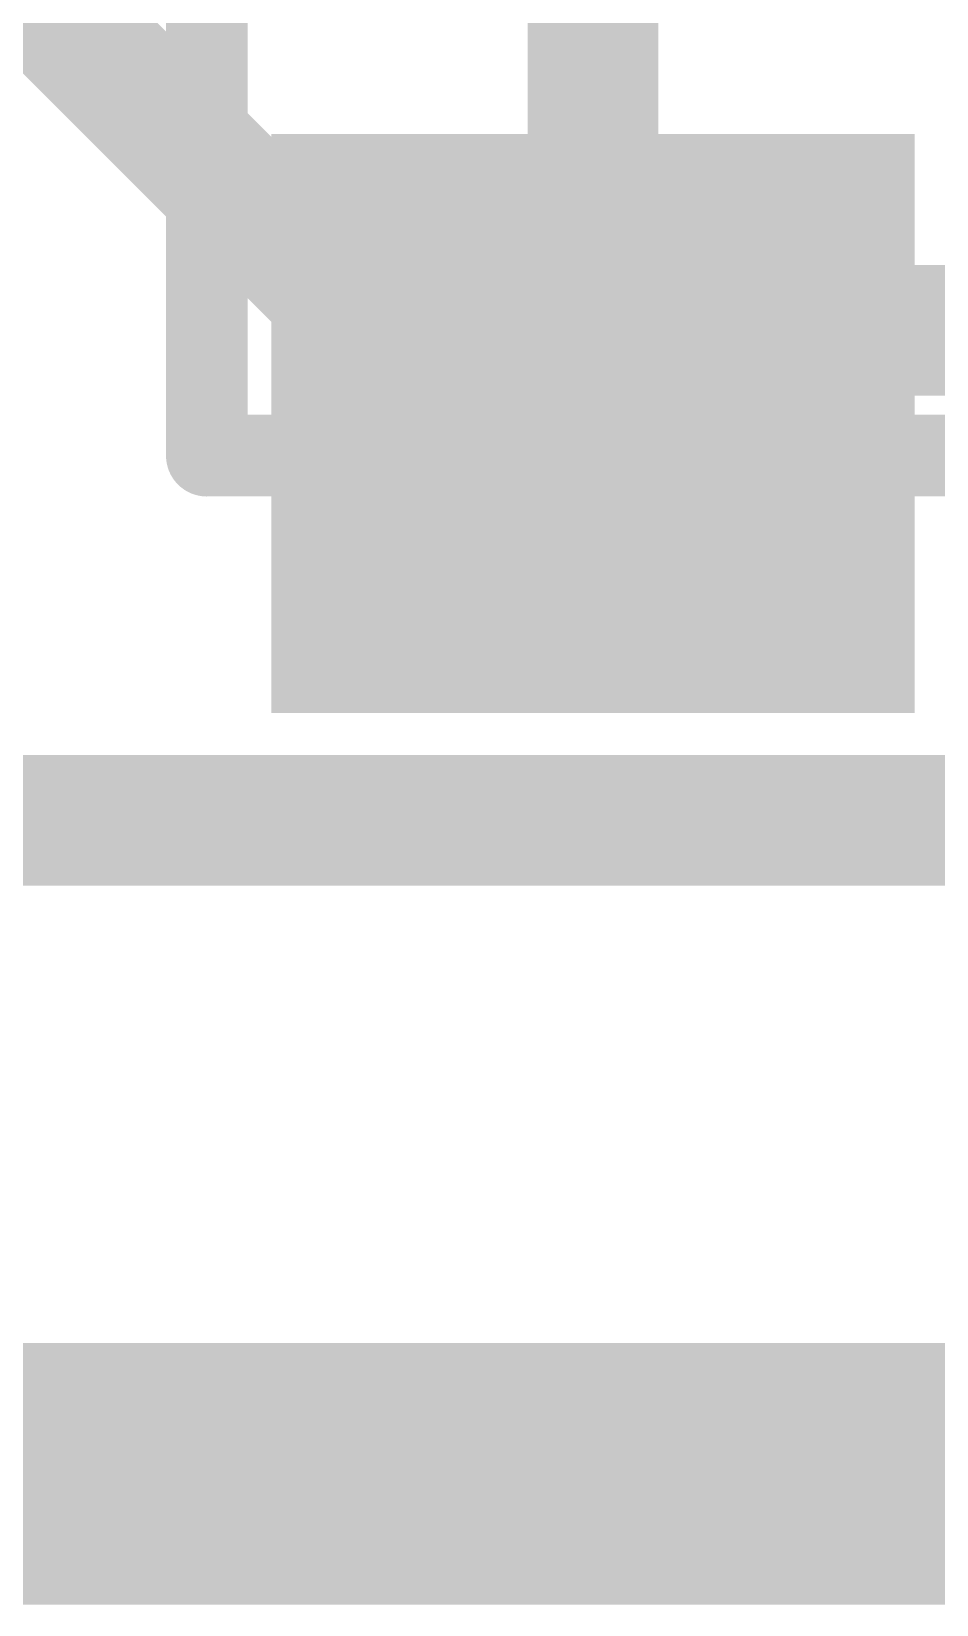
# Model space of a CAD drawing. Extents: x -33 to 53.6, y -19.6 to 58.5.
# Drawn here: x 7.725 to 9.132, y 6.528 to 8.973 of the extents above; entities that cross this region are included whole.
import ezdxf

# ---------------------------------------------------------------- set-up
doc = ezdxf.new("R2010")
doc.units = 0
for name, color, linetype in [('1', 12, 'CONTINUOUS'), ('16', 132, 'CONTINUOUS'), ('51', 53, 'CONTINUOUS')]:
    doc.layers.add(name, color=color, linetype=linetype)

# ---------------------------------------------------------------- blocks, each defined once
blk = doc.blocks.new('RECT')
blk.add_solid([(-0.5, -0.5), (0.5, -0.5), (-0.5, 0.5), (0.5, 0.5)])

msp = doc.modelspace()

# ---------------------------------------------------------------- linework, layer by layer
at = {"layer": '1', "const_width": 0.2032}
msp.add_lwpolyline([(8.598, 8.364), (8.598, 9.398)], dxfattribs=at)
at = {"layer": '1', "const_width": 0.1016}
msp.add_lwpolyline([(8.5472, 8.364, 1), (8.6488, 8.364)], format="xyb", dxfattribs=at)
at = {"layer": '16'}
for points, const_width in [([(8.255, 8.509), (7.5946, 9.1694)], 0.2032), ([(14.478, 8.509), (8.255, 8.509)], 0.2032), ([(7.366, 7.747), (15.875, 7.747)], 0.2032), ([(6.35, 6.731), (10.13, 6.731)], 0.4064)]:
    msp.add_lwpolyline(points, dxfattribs=dict(at, const_width=const_width))
at = {"layer": '16', "const_width": 0.1016}
for points in [[(8.255, 8.5598, 1), (8.255, 8.4582)], [(8.2191, 8.4731, 1), (8.2909, 8.5449)]]:
    msp.add_lwpolyline(points, format="xyb", dxfattribs=at)
at = {"layer": '51', "const_width": 0.127}
for points in [[(7.998, 12.514), (7.998, 8.314)], [(7.998, 8.314), (10.798, 8.314)]]:
    msp.add_lwpolyline(points, dxfattribs=at)
at = {"layer": '51', "const_width": 0.0635}
for points in [[(7.998, 8.3458, 1), (7.998, 8.2822)], [(7.9663, 8.314, 1), (8.0297, 8.314)]]:
    msp.add_lwpolyline(points, format="xyb", dxfattribs=at)

# ---------------------------------------------------------------- block references
at = {"layer": '1', "xscale": 0.9, "rotation": 270}
msp.add_blockref('RECT', (8.598, 8.364), dxfattribs=at)
at = {"layer": '51', "xscale": 0.2, "yscale": 0.6, "rotation": 90}
msp.add_blockref('RECT', (8.598, 8.214), dxfattribs=at)

doc.saveas('drawing.dxf')
